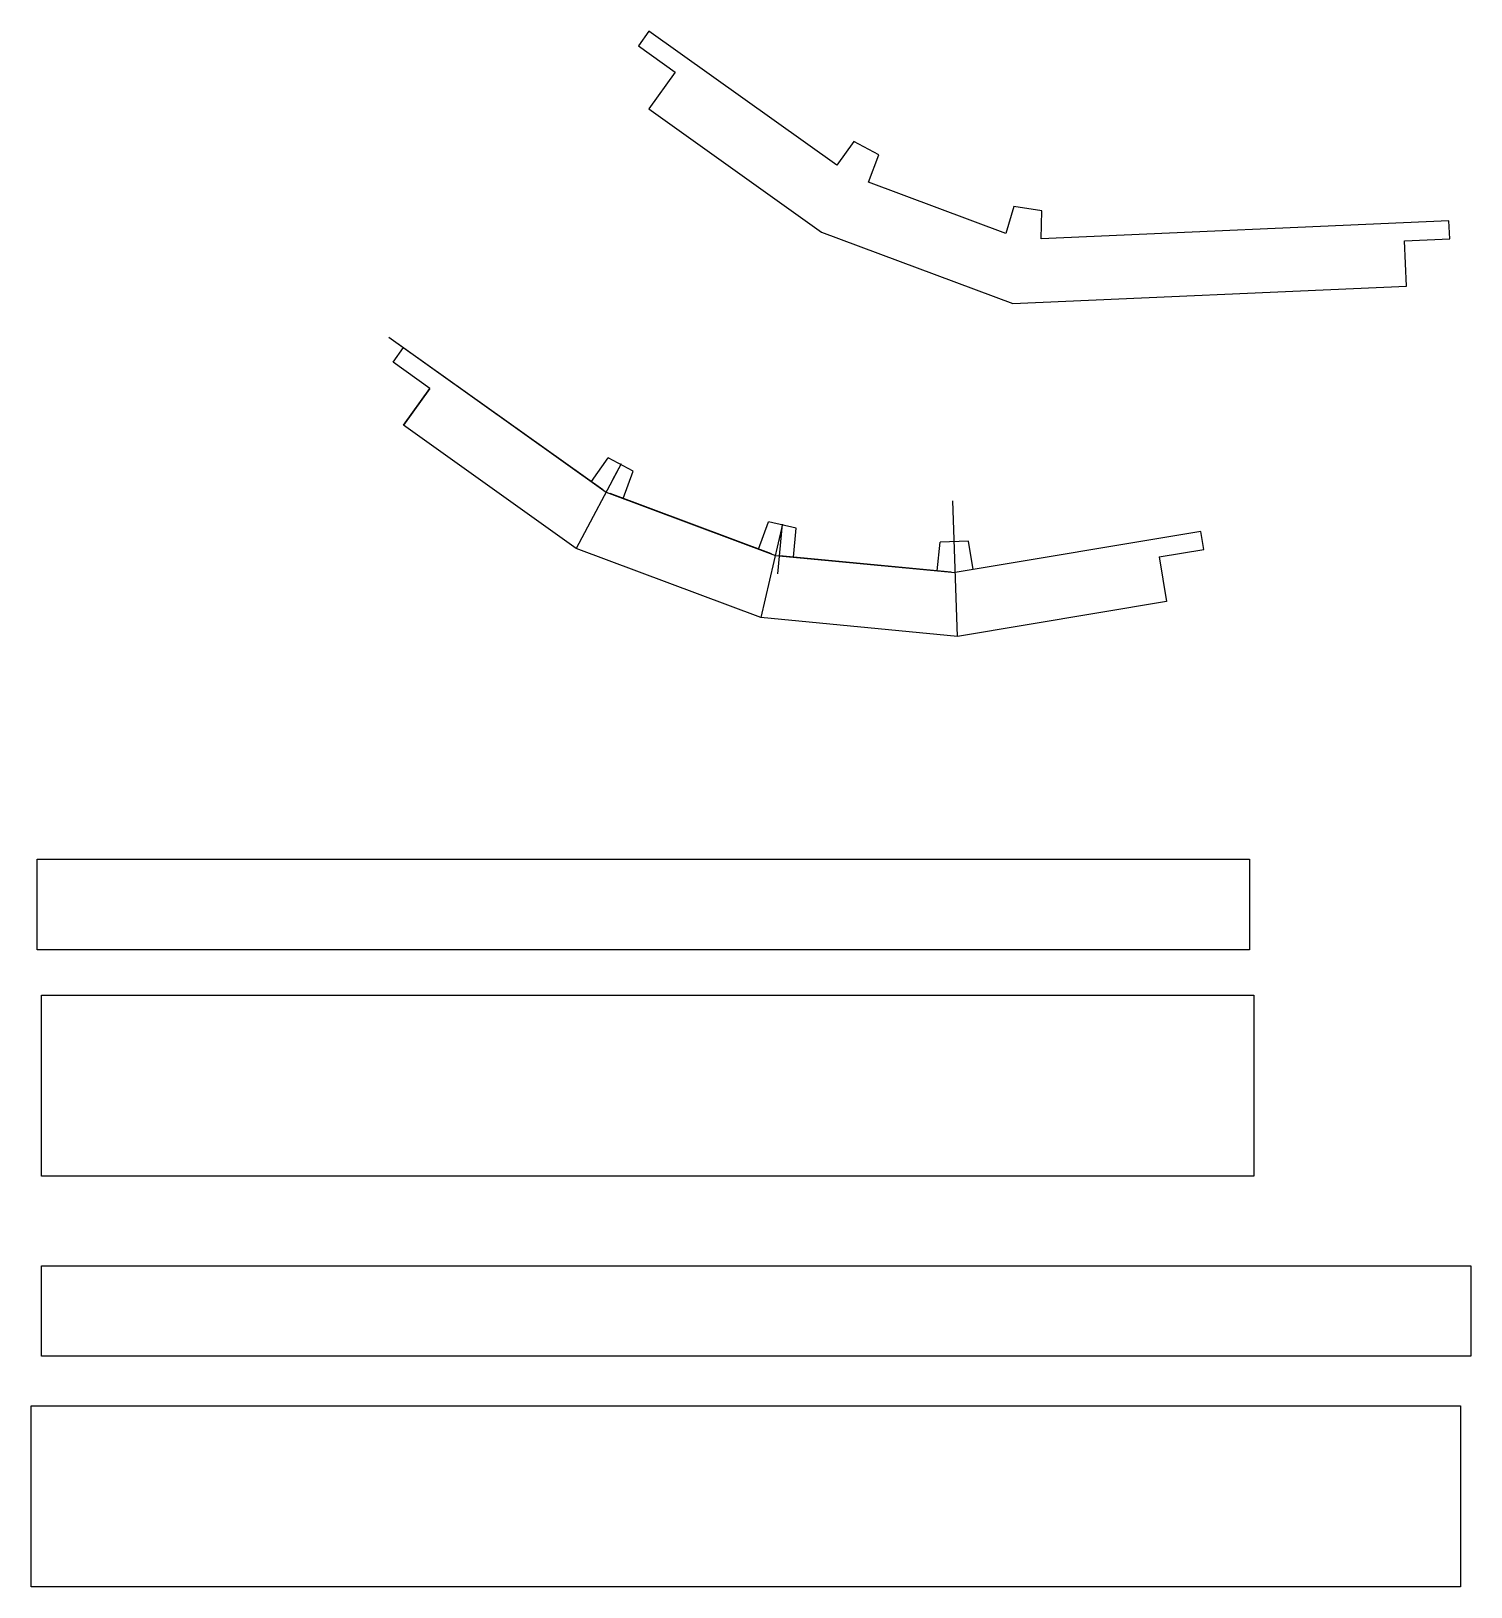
# Model space of a CAD drawing. Header units: millimetres. Extents: x 9 to 168, y -90 to 82.
import ezdxf

# ---------------------------------------------------------------- set-up
doc = ezdxf.new("R2010")
doc.units = ezdxf.units.MM
doc.header["$MEASUREMENT"] = 0

msp = doc.modelspace()

# ---------------------------------------------------------------- linework, layer by layer
for p, q in [((48.86, 47.72), (72.51, 30.85)), ((48.86, 47.72), (72.89, 30.59)), ((49.33, 44.93), (50.49, 46.56)), ((53.4, 42.03), (49.33, 44.93)), ((53.4, 42.03), (50.49, 37.96)), ((50.49, 37.96), (53.4, 42.03)), ((69.57, 24.35), (50.49, 37.96)), ((74.54, 33.7), (69.57, 24.35)), ((71.26, 31.75), (73.12, 34.36)), ((75.88, 32.89), (73.12, 34.36)), ((74.54, 33.7), (73.6, 31.94)), ((74.76, 29.89), (75.88, 32.89)), ((72.89, 30.59), (91.59, 23.59)), ((91.16, 23.75), (73.32, 30.42)), ((111.72, 14.62), (111.19, 29.61)), ((89.72, 24.29), (90.84, 27.29)), ((92.39, 27.03), (90, 16.71)), ((93.89, 26.59), (90.84, 27.29)), ((91.86, 21.56), (92.39, 27.03)), ((92.39, 27.03), (91.94, 25.08)), ((93.58, 23.4), (93.89, 26.59)), ((138.61, 26.22), (111.47, 21.68)), ((138.94, 24.25), (138.61, 26.22)), ((90, 16.71), (69.57, 24.35)), ((109.48, 21.87), (109.79, 25.06)), ((112.92, 25.17), (109.79, 25.06)), ((113.44, 22.01), (112.92, 25.17)), ((134, 23.42), (138.94, 24.25)), ((91.59, 23.59), (111.47, 21.68)), ((111.01, 21.72), (92.05, 23.55)), ((134, 23.42), (134.83, 18.49)), ((134.83, 18.49), (111.72, 14.62)), ((111.72, 14.62), (90, 16.71))]:
    msp.add_line(p, q)
at = {"linetype": 'Continuous'}
msp.add_lwpolyline([(161.14, 58.34), (166.13, 58.57), (166.04, 60.56), (120.96, 58.56), (121.04, 61.66), (117.95, 62.15), (117.07, 59.17), (101.89, 64.85), (103.01, 67.85), (100.25, 69.32), (98.38, 66.71), (77.62, 81.52), (76.45, 79.9), (80.53, 76.99), (77.62, 72.92), (96.7, 59.32), (117.84, 51.41), (161.36, 53.35)], close=True, dxfattribs=at)
for points in [[(10, -10), (144, -10), (144, -20), (10, -20)], [(10.47, -25), (144.47, -25), (144.47, -45), (10.47, -45)], [(10.47, -54.92), (168.47, -54.92), (168.47, -64.92), (10.47, -64.92)], [(9.33, -70.4), (167.33, -70.4), (167.33, -90.4), (9.33, -90.4)]]:
    msp.add_lwpolyline(points, close=True)

doc.saveas('drawing.dxf')
